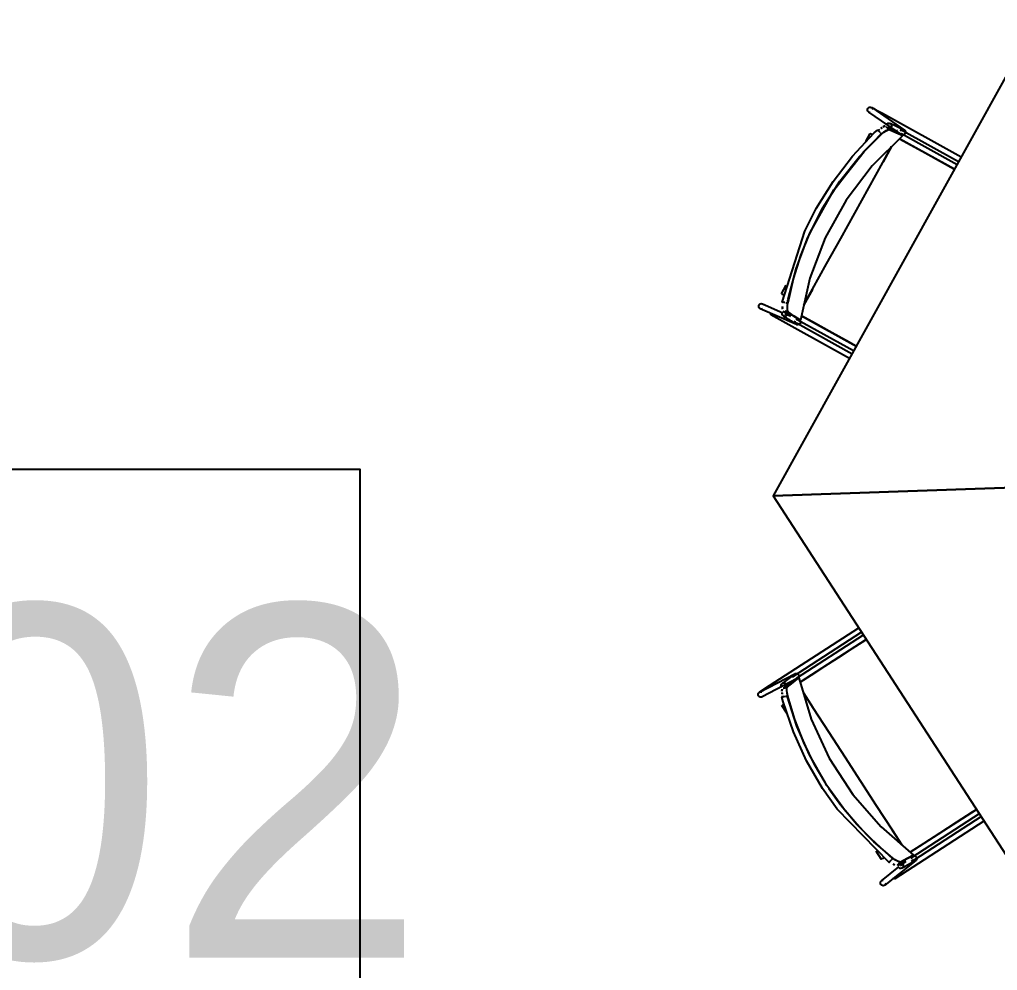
# Model space of a CAD drawing. Header units: metres. Extents: x 3.2 to 22.3, y 0.7 to 22.8.
# Drawn here: x 19.129 to 19.907, y 13.752 to 14.508 of the extents above; entities that cross this region are included whole.
import ezdxf

# ---------------------------------------------------------------- set-up
doc = ezdxf.new("R2010")
doc.units = ezdxf.units.M
for name, color, linetype in [('ARREDI', 9, 'Continuous'), ('PARETI_STRUTTURE', 7, 'Continuous'), ('WAYFINDING_RIQUADRI', 7, 'Continuous'), ('WAYFINDING_TESTI', 7, 'Continuous')]:
    doc.layers.add(name, color=color, linetype=linetype)

msp = doc.modelspace()

# ---------------------------------------------------------------- linework, layer by layer
at = {"layer": 'ARREDI'}
for points in [[(19.93831, 14.50798), (19.72833, 14.12917), (19.95778, 14.13703)], [(19.80333, 14.43579), (19.80334, 14.43654), (19.80362, 14.43724), (19.80412, 14.43781), (19.80477, 14.43818), (19.80551, 14.43829), (19.80624, 14.43815), (19.80667, 14.43792), (19.80669, 14.43792), (19.80688, 14.43776), (19.80734, 14.43718), (19.80758, 14.43647)], [(19.8054, 14.43397), (19.80466, 14.43411), (19.80423, 14.43435), (19.80422, 14.43435), (19.80402, 14.4345), (19.80357, 14.43508), (19.80333, 14.43579)], [(19.81436, 14.4321), (19.81468, 14.43268)], [(19.81509, 14.43342), (19.8151, 14.43344), (19.81508, 14.43339), (19.81492, 14.43313), (19.81467, 14.43269)], [(19.8171, 14.42334), (19.8156, 14.42257)], [(19.81565, 14.42262), (19.81713, 14.42337)], [(19.8224, 14.42376), (19.82238, 14.42301), (19.82212, 14.4223), (19.82163, 14.42173), (19.82099, 14.42137), (19.82027, 14.42124), (19.82026, 14.42124), (19.81955, 14.42138), (19.81941, 14.42144), (19.81892, 14.42176), (19.81846, 14.42234), (19.81823, 14.42305)], [(19.81824, 14.4238), (19.81851, 14.42451), (19.81899, 14.42508), (19.81963, 14.42545), (19.82035, 14.42556), (19.82042, 14.42556), (19.82108, 14.42542), (19.82122, 14.42537), (19.8217, 14.42505), (19.82216, 14.42447), (19.8224, 14.42376)], [(19.81944, 14.4228), (19.82337, 14.42105), (19.82489, 14.42037)], [(19.81432, 14.41671), (19.81618, 14.41829), (19.81807, 14.4196), (19.81957, 14.42038), (19.82045, 14.4205), (19.82586, 14.41808), (19.83125, 14.41567), (19.80691, 14.3916), (19.78621, 14.36428), (19.76959, 14.33429), (19.75739, 14.30228), (19.74988, 14.26889), (19.74496, 14.27217), (19.74006, 14.27547)], [(19.75762, 14.33865), (19.77636, 14.37242), (19.80049, 14.403), (19.81432, 14.41673)], [(19.75764, 14.33869), (19.77634, 14.3724), (19.80042, 14.40293), (19.81421, 14.41662)], [(19.80732, 14.41624), (19.80667, 14.4166), (19.8061, 14.41692), (19.80567, 14.41716), (19.80545, 14.41728)], [(19.81134, 14.42035), (19.81135, 14.42033)], [(19.81333, 14.41814), (19.81283, 14.41868), (19.81233, 14.41923), (19.8119, 14.41973), (19.81155, 14.42011), (19.81137, 14.42032)], [(19.81272, 14.42042), (19.81189, 14.41972)], [(19.81332, 14.41813), (19.81375, 14.41766), (19.81406, 14.41731), (19.81421, 14.41714)], [(19.81485, 14.42205), (19.81371, 14.42126)], [(19.8138, 14.42133), (19.81484, 14.42205)], [(19.81432, 14.41672), (19.81628, 14.41837), (19.81814, 14.41965), (19.81961, 14.4204), (19.82047, 14.42051)], [(19.8272, 14.41934), (19.82633, 14.41973)], [(19.82959, 14.41944), (19.83009, 14.42001), (19.83074, 14.42037), (19.83148, 14.42049), (19.83221, 14.42034), (19.83264, 14.42012), (19.83266, 14.42012), (19.83285, 14.41996), (19.83331, 14.41938), (19.83355, 14.41867)], [(19.83124, 14.41566), (19.82978, 14.41742)], [(19.83355, 14.41867), (19.83353, 14.41792), (19.83326, 14.41722), (19.83276, 14.41666), (19.8321, 14.41629), (19.83137, 14.41617), (19.83063, 14.41631)], [(19.75261, 14.281), (19.75956, 14.29355), (19.77071, 14.31367), (19.78191, 14.33386), (19.79311, 14.35407), (19.80431, 14.37427), (19.81546, 14.39439), (19.82241, 14.40692)], [(19.82241, 14.40693), (19.81566, 14.39472)], [(19.82874, 14.41318), (19.83786, 14.40813), (19.84915, 14.40186), (19.86046, 14.3956), (19.87178, 14.38932)], [(19.74001, 14.28268), (19.74432, 14.30167), (19.75015, 14.32026), (19.75736, 14.33808)], [(19.74004, 14.28282), (19.74435, 14.30178), (19.75017, 14.32034), (19.75737, 14.33812)], [(20.05323, 14.30921), (19.95778, 14.13703), (19.72832, 14.12917)], [(19.73484, 14.28992), (19.73507, 14.28979), (19.73549, 14.28955), (19.73607, 14.28923), (19.73671, 14.28887)], [(19.75938, 14.2932), (19.7526, 14.28099)], [(19.73757, 14.28291), (19.73683, 14.28303), (19.73618, 14.28314), (19.73568, 14.28323), (19.7354, 14.28328), (19.73536, 14.28328), (19.73537, 14.28328), (19.73561, 14.28324)], [(19.7383, 14.28279), (19.73892, 14.28268), (19.73938, 14.28259), (19.7396, 14.28255)], [(19.74006, 14.27545), (19.73969, 14.27623), (19.73954, 14.27788), (19.73965, 14.28014), (19.74001, 14.28267)], [(19.74006, 14.27547), (19.7397, 14.27628), (19.73956, 14.27797), (19.73967, 14.28026), (19.74002, 14.28268)], [(19.71969, 14.27793), (19.71897, 14.27775), (19.71822, 14.27785), (19.718, 14.27793), (19.71798, 14.27793), (19.71757, 14.27818), (19.71705, 14.27872), (19.71676, 14.27942), (19.71672, 14.28017), (19.71694, 14.28089), (19.7174, 14.28149), (19.71801, 14.28191)], [(19.71802, 14.2819), (19.71874, 14.28207), (19.71949, 14.28198), (19.71971, 14.2819), (19.71973, 14.2819), (19.72014, 14.28165), (19.72066, 14.28111)], [(19.72668, 14.27392), (19.727, 14.27451)], [(19.73833, 14.2721), (19.73761, 14.27192), (19.73687, 14.27201), (19.73634, 14.27224), (19.7362, 14.27234), (19.73575, 14.27283), (19.73572, 14.27287), (19.73544, 14.27355), (19.73541, 14.27428), (19.73563, 14.27501), (19.73609, 14.2756)], [(19.73572, 14.27842), (19.73578, 14.27973)], [(19.7358, 14.27762), (19.73573, 14.27849), (19.73579, 14.27974)], [(19.74234, 14.2719), (19.74114, 14.2727), (19.73622, 14.27602)], [(19.73745, 14.27619), (19.73818, 14.27611), (19.73871, 14.27587), (19.73883, 14.27578), (19.73933, 14.27526), (19.73933, 14.27525), (19.73961, 14.27457), (19.73964, 14.27383), (19.73942, 14.27312), (19.73896, 14.27251), (19.73833, 14.27211)], [(19.72627, 14.27318), (19.72625, 14.27316)], [(19.72628, 14.27321), (19.72642, 14.27347), (19.72667, 14.27392)], [(19.74855, 14.26534), (19.74783, 14.26516), (19.74708, 14.26526), (19.74686, 14.26534), (19.74684, 14.26534), (19.74643, 14.26559), (19.74591, 14.26613), (19.74562, 14.26683), (19.74558, 14.26758), (19.7458, 14.2683)], [(19.74901, 14.26906), (19.74952, 14.26852), (19.7498, 14.26783), (19.74984, 14.26708), (19.74963, 14.26635), (19.74918, 14.26576), (19.74855, 14.26534)], [(19.79428, 14.24815), (19.78857, 14.25132), (19.7752, 14.25874), (19.76182, 14.26614), (19.75066, 14.27233)], [(19.72832, 14.12916), (19.96375, 13.76562), (20.06479, 13.97179)], [(19.74971, 13.98095), (19.75846, 13.98662), (19.76931, 13.99364), (19.78016, 14.00066), (19.79102, 14.0077), (19.80188, 14.01473)], [(19.74433, 13.98535), (19.74431, 13.9861), (19.74456, 13.98681), (19.74502, 13.98739), (19.74544, 13.98767), (19.74566, 13.98776), (19.7464, 13.9879), (19.74713, 13.98778)], [(19.74713, 13.98778), (19.74779, 13.9874), (19.74827, 13.98683), (19.74854, 13.98614), (19.74855, 13.98539), (19.74831, 13.98468), (19.74784, 13.9841)], [(19.73541, 13.97669), (19.73491, 13.97726), (19.73463, 13.97795), (19.73461, 13.97869), (19.73484, 13.97938), (19.73486, 13.97944), (19.7353, 13.97995), (19.73542, 13.98005), (19.73593, 13.98033), (19.73667, 13.98047), (19.73739, 13.98033)], [(19.7374, 13.98033), (19.73805, 13.97997), (19.73855, 13.9794), (19.73883, 13.97871), (19.73884, 13.97796), (19.73862, 13.97726), (19.73861, 13.97726), (19.73816, 13.97669), (19.73804, 13.97661), (19.73752, 13.97632), (19.7368, 13.97619), (19.73606, 13.97632)], [(19.73685, 13.97728), (19.74024, 13.97993), (19.74154, 13.98094)], [(19.73981, 13.96989), (19.73931, 13.97227), (19.73903, 13.97457), (19.73905, 13.97626), (19.73936, 13.97708), (19.74403, 13.98072), (19.74871, 13.98433), (19.75849, 13.95154), (19.77285, 13.92041), (19.79148, 13.89164), (19.814, 13.8658), (19.83992, 13.84347), (19.83471, 13.84068), (19.82949, 13.8379)], [(19.7487, 13.98433), (19.74646, 13.98387)], [(19.71781, 13.96917), (19.71715, 13.96953), (19.71667, 13.97011), (19.7164, 13.97081), (19.71639, 13.97156), (19.71662, 13.97226), (19.7171, 13.97285), (19.7175, 13.97313), (19.71751, 13.97313), (19.71774, 13.97322), (19.71847, 13.97336), (19.71921, 13.97324)], [(19.72542, 13.97845), (19.72543, 13.97843)], [(19.72545, 13.9784), (19.72562, 13.97815), (19.7259, 13.97772)], [(19.72625, 13.97717), (19.72589, 13.97772)], [(19.73524, 13.97385), (19.73526, 13.9755)], [(19.73527, 13.97546), (19.73525, 13.97378)], [(19.7355, 13.9716), (19.73535, 13.97286)], [(19.73538, 13.97263), (19.73552, 13.9715)], [(19.7398, 13.96989), (19.73928, 13.97239), (19.73901, 13.97464), (19.73904, 13.9763), (19.73936, 13.9771)], [(19.75226, 13.97243), (19.75985, 13.96073)], [(19.75226, 13.97242), (19.76005, 13.96039), (19.77255, 13.94109), (19.78511, 13.92171), (19.79766, 13.90231), (19.81022, 13.88292), (19.82272, 13.86361), (19.83051, 13.85159)], [(19.72039, 13.97014), (19.71991, 13.96956), (19.71951, 13.96928), (19.7195, 13.96928), (19.71927, 13.96918), (19.71854, 13.96905), (19.7178, 13.96917)], [(19.73513, 13.96232), (19.73535, 13.96246), (19.73577, 13.96273), (19.73631, 13.96309), (19.73694, 13.96349)], [(19.73551, 13.96905), (19.73525, 13.96898), (19.73519, 13.96898), (19.73522, 13.96898)], [(19.73601, 13.96916), (19.73578, 13.97022)], [(19.73579, 13.97024), (19.73601, 13.96917)], [(19.73738, 13.9695), (19.73666, 13.96932), (19.736, 13.96917)], [(19.73809, 13.96968), (19.7387, 13.96983), (19.73916, 13.96994), (19.73938, 13.97)], [(19.76953, 13.90118), (19.76103, 13.91556), (19.75249, 13.93308), (19.74539, 13.95124), (19.73981, 13.96989)], [(19.76952, 13.90119), (19.76105, 13.91553), (19.75252, 13.93301), (19.74544, 13.95114), (19.73984, 13.96975)], [(19.78198, 13.88317), (19.77258, 13.89647)], [(19.77258, 13.89647), (19.78201, 13.88313)], [(19.82299, 13.84134), (19.8083, 13.85406), (19.79466, 13.86794), (19.78236, 13.88266)], [(19.82311, 13.84125), (19.80837, 13.85399), (19.79472, 13.86787), (19.78239, 13.88264)], [(19.8898, 13.87982), (19.88644, 13.87764), (19.87364, 13.86934), (19.86079, 13.86102), (19.84797, 13.85272), (19.83725, 13.84577)], [(19.82294, 13.86329), (19.83053, 13.85157)], [(19.8161, 13.84126), (19.81547, 13.84085), (19.81491, 13.84049), (19.81451, 13.84023), (19.81429, 13.84009)], [(19.82054, 13.83763), (19.8204, 13.83745), (19.82038, 13.83743), (19.8204, 13.83746), (19.82058, 13.83768), (19.82089, 13.83809), (19.82129, 13.83861), (19.82221, 13.83978)], [(19.82303, 13.84083), (19.82289, 13.84065), (19.8226, 13.84029), (19.82221, 13.83978)], [(19.82948, 13.8379), (19.82861, 13.83797), (19.82705, 13.83863), (19.82508, 13.83981), (19.82311, 13.84126)], [(19.82951, 13.83789), (19.82865, 13.83794), (19.82712, 13.83858), (19.82517, 13.83973), (19.82311, 13.84125)], [(19.84243, 13.84063), (19.84223, 13.83991), (19.84181, 13.83929), (19.84163, 13.83913), (19.84162, 13.83913), (19.8412, 13.83886), (19.84048, 13.83867), (19.83973, 13.83874), (19.83906, 13.83906), (19.83852, 13.83959)], [(19.84008, 13.84297), (19.84083, 13.8429), (19.84151, 13.84258), (19.84204, 13.84206), (19.84236, 13.84138), (19.84243, 13.84063)], [(19.82372, 13.83614), (19.82479, 13.8355)], [(19.82485, 13.83546), (19.82372, 13.83613)], [(19.83372, 13.83823), (19.83244, 13.83755), (19.82721, 13.83478)], [(19.82744, 13.83521), (19.82762, 13.83593), (19.82804, 13.83654), (19.82851, 13.8369), (19.82865, 13.83697), (19.82934, 13.83715), (19.82936, 13.83715), (19.83008, 13.83708), (19.83075, 13.83675), (19.83126, 13.83622), (19.83158, 13.83553), (19.83165, 13.83479)], [(19.83165, 13.83479), (19.83147, 13.83407), (19.83105, 13.83346), (19.83058, 13.83309), (19.83044, 13.83302), (19.8298, 13.83284), (19.82975, 13.83284), (19.82901, 13.83291), (19.82834, 13.83325), (19.82783, 13.83377)], [(19.81345, 13.82148), (19.81363, 13.8222), (19.81406, 13.82281), (19.81424, 13.82298), (19.81425, 13.82298), (19.81467, 13.82324), (19.81539, 13.82344)], [(19.82456, 13.82536), (19.8242, 13.82592)], [(19.82502, 13.82465), (19.82503, 13.82463), (19.82484, 13.82493), (19.82456, 13.82536)], [(19.81774, 13.82109), (19.81756, 13.82037), (19.81712, 13.81975), (19.81694, 13.81959), (19.81693, 13.81959), (19.81651, 13.81932), (19.81579, 13.81913), (19.81506, 13.8192), (19.81437, 13.81952), (19.81383, 13.82005), (19.81351, 13.82074), (19.81344, 13.82148)]]:
    msp.add_lwpolyline(points, dxfattribs=at)
for points in [[(19.74988, 14.26888), (19.74689, 14.26929)], [(19.83993, 13.84346), (19.83816, 13.84102)]]:
    msp.add_lwpolyline(points, close=True, dxfattribs=at)
at = {"layer": 'PARETI_STRUTTURE'}
for points in [[(19.80645, 14.4381), (19.80765, 14.43748), (19.80908, 14.43673), (19.81194, 14.43518), (19.81509, 14.43343)], [(19.80667, 14.43792), (19.83265, 14.42011)], [(19.8302, 14.41654), (19.80423, 14.43435)], [(19.8151, 14.43343), (19.87774, 14.39871)], [(19.83186, 14.42034), (19.82122, 14.42537)], [(19.76251, 14.35783), (19.77586, 14.3793), (19.79127, 14.39936), (19.80859, 14.41776), (19.81134, 14.42036)], [(19.7663, 14.35573), (19.76771, 14.35825), (19.78121, 14.3794), (19.79675, 14.39908), (19.81423, 14.41712)], [(19.80195, 14.41106), (19.80541, 14.4173)], [(19.83, 14.41643), (19.82987, 14.41649), (19.82976, 14.41654), (19.82963, 14.4166), (19.82952, 14.41666), (19.8294, 14.41671), (19.82929, 14.41677), (19.82916, 14.41682), (19.82905, 14.41688), (19.82893, 14.41693), (19.82881, 14.41699), (19.82869, 14.41704), (19.82858, 14.4171), (19.82833, 14.41721), (19.82822, 14.41728), (19.82809, 14.41734), (19.82798, 14.41739), (19.82786, 14.41745), (19.82775, 14.4175), (19.82762, 14.41756), (19.82751, 14.41761), (19.82738, 14.41767), (19.82727, 14.41772), (19.82715, 14.41778), (19.82704, 14.41784), (19.82679, 14.41795), (19.82668, 14.418), (19.82655, 14.41806), (19.82644, 14.41811), (19.82631, 14.41817), (19.8262, 14.41822), (19.82608, 14.41828), (19.82597, 14.41834), (19.82584, 14.41839), (19.82573, 14.41845), (19.82561, 14.4185), (19.8255, 14.41856), (19.82525, 14.41867), (19.82513, 14.41872), (19.82501, 14.41878), (19.8249, 14.41885), (19.82477, 14.41891), (19.82466, 14.41896), (19.82454, 14.41902), (19.82443, 14.41907), (19.8243, 14.41913), (19.82419, 14.41918), (19.82406, 14.41924), (19.82395, 14.41929), (19.8237, 14.41941), (19.82359, 14.41946), (19.82347, 14.41952), (19.82336, 14.41957), (19.82323, 14.41963), (19.82312, 14.41968), (19.823, 14.41974), (19.82288, 14.41979), (19.82276, 14.41985), (19.82265, 14.41991), (19.8224, 14.42002), (19.82229, 14.42007), (19.82216, 14.42013), (19.82205, 14.42018), (19.82193, 14.42024), (19.82181, 14.42029), (19.82169, 14.42036), (19.82158, 14.42042), (19.82145, 14.42047), (19.82134, 14.42053), (19.82122, 14.42059), (19.82111, 14.42064), (19.82086, 14.42075), (19.82075, 14.42081), (19.82062, 14.42086), (19.82051, 14.42092), (19.82038, 14.42097), (19.82027, 14.42103), (19.82015, 14.42109), (19.82004, 14.42114), (19.81991, 14.4212), (19.8198, 14.42125), (19.81968, 14.42131), (19.81956, 14.42136), (19.81944, 14.42142), (19.81941, 14.42143)], [(19.82174, 14.42199), (19.82338, 14.42107)], [(19.87564, 14.39492), (19.82924, 14.42065)], [(19.83017, 14.4173), (19.87445, 14.39276)], [(19.87234, 14.38898), (19.82871, 14.41316)], [(19.73536, 14.28329), (19.75341, 14.33976), (19.76251, 14.35783)], [(19.73963, 14.28255), (19.74021, 14.28546), (19.74653, 14.30971), (19.75526, 14.33321), (19.7663, 14.35573)], [(19.7348, 14.28993), (19.73851, 14.29661)], [(19.74685, 14.26535), (19.71799, 14.27793)], [(19.71971, 14.28191), (19.73598, 14.27481)], [(19.74856, 14.26954), (19.73871, 14.27587)], [(19.78889, 14.23844), (19.72625, 14.27316)], [(19.73634, 14.27226), (19.73641, 14.2722), (19.73708, 14.27178), (19.73718, 14.27171), (19.73729, 14.27163), (19.73818, 14.27108), (19.73829, 14.27099), (19.73918, 14.27044), (19.73927, 14.27037), (19.73938, 14.27028), (19.74038, 14.26966), (19.7405, 14.26958), (19.74127, 14.26909), (19.74137, 14.26902), (19.74148, 14.26894), (19.74248, 14.26831), (19.74259, 14.26823), (19.74337, 14.26774), (19.74347, 14.26767), (19.74358, 14.2676), (19.74369, 14.26752), (19.74458, 14.26696), (19.74469, 14.26688), (19.74547, 14.2664), (19.74556, 14.26633), (19.74568, 14.26626), (19.74579, 14.26617), (19.74623, 14.2659), (19.74686, 14.26534)], [(19.73747, 14.27416), (19.74174, 14.2723)], [(19.74039, 14.27311), (19.73949, 14.27361)], [(19.74459, 14.26796), (19.74716, 14.26653)], [(19.7922, 14.24439), (19.7474, 14.26922)], [(19.7476, 14.26974), (19.74858, 14.26931)], [(19.75066, 14.27237), (19.7943, 14.24818)], [(19.74736, 14.26642), (19.791, 14.24223)], [(19.72543, 13.97844), (19.79623, 14.0243)], [(19.79859, 14.02067), (19.74336, 13.98491)], [(19.74675, 13.98415), (19.79993, 14.01859)], [(19.80229, 14.01496), (19.74972, 13.98092)], [(19.7175, 13.97312), (19.74544, 13.98766)], [(19.74486, 13.98706), (19.73542, 13.98005)], [(19.74743, 13.98383), (19.71951, 13.96928)], [(19.74744, 13.98359), (19.74732, 13.98351), (19.74723, 13.98344), (19.74712, 13.98335), (19.74702, 13.98327), (19.74691, 13.9832), (19.74681, 13.98312), (19.7467, 13.98305), (19.74659, 13.98297), (19.74649, 13.98288), (19.74638, 13.98281), (19.74628, 13.98273), (19.74617, 13.98265), (19.74606, 13.98258), (19.74596, 13.98249), (19.74585, 13.98241), (19.74575, 13.98234), (19.74564, 13.98226), (19.74555, 13.98219), (19.74532, 13.98202), (19.74523, 13.98195), (19.74512, 13.98187), (19.74502, 13.98178), (19.74491, 13.98172), (19.74481, 13.98163), (19.7447, 13.98155), (19.74459, 13.98148), (19.74449, 13.9814), (19.74438, 13.98133), (19.74428, 13.98124), (19.74417, 13.98116), (19.74406, 13.98109), (19.74396, 13.98101), (19.74385, 13.98092), (19.74375, 13.98085), (19.74364, 13.98077), (19.74355, 13.9807), (19.74332, 13.98053), (19.74323, 13.98047), (19.74312, 13.98038), (19.74302, 13.9803), (19.74291, 13.98023), (19.74281, 13.98015), (19.7427, 13.98006), (19.74259, 13.97999), (19.74249, 13.97991), (19.74238, 13.97984), (19.74228, 13.97976), (19.74217, 13.97967), (19.74206, 13.9796), (19.74196, 13.97952), (19.74185, 13.97944), (19.74175, 13.97937), (19.74164, 13.97928), (19.74155, 13.9792), (19.74144, 13.97913), (19.74132, 13.97905), (19.74123, 13.97898), (19.74112, 13.9789), (19.74102, 13.97881), (19.74091, 13.97874), (19.74081, 13.97866), (19.7407, 13.97858), (19.74059, 13.97851), (19.74049, 13.97842), (19.74038, 13.97834), (19.74028, 13.97827), (19.74017, 13.97819), (19.74006, 13.97812), (19.73996, 13.97803), (19.73985, 13.97795), (19.73975, 13.97788), (19.73964, 13.9778), (19.73955, 13.97772), (19.73944, 13.97765), (19.73932, 13.97756), (19.73923, 13.97748), (19.73912, 13.97741), (19.73902, 13.97733), (19.73891, 13.97726), (19.73881, 13.97717), (19.7387, 13.97709), (19.73859, 13.97702), (19.73849, 13.97694), (19.73838, 13.97685), (19.73828, 13.97678), (19.73806, 13.97662), (19.73803, 13.9766)], [(19.73866, 13.97891), (19.74024, 13.97994)], [(19.71724, 13.97301), (19.71834, 13.97379), (19.71967, 13.97468), (19.7224, 13.97649), (19.72542, 13.97844)], [(19.76739, 13.89647), (19.75472, 13.91834), (19.74429, 13.94138), (19.7362, 13.96533), (19.7352, 13.96897)], [(19.77102, 13.89882), (19.76946, 13.90125), (19.75716, 13.92311), (19.74712, 13.94609), (19.73941, 13.97)], [(19.73898, 13.95632), (19.7351, 13.96231)], [(19.82038, 13.83743), (19.77905, 13.87995), (19.76738, 13.89646)], [(19.82304, 13.84085), (19.82075, 13.84274), (19.80233, 13.85972), (19.78569, 13.87849), (19.77103, 13.89882)], [(19.83722, 13.84579), (19.88979, 13.87983)], [(19.89584, 13.87049), (19.82503, 13.82463)], [(19.89214, 13.8762), (19.83846, 13.84143)], [(19.84092, 13.84008), (19.89349, 13.87412)], [(19.81426, 13.84007), (19.81011, 13.84648)], [(19.84163, 13.83913), (19.81693, 13.81959)], [(19.83873, 13.84262), (19.82851, 13.8369)], [(19.83059, 13.8331), (19.83066, 13.83314), (19.83077, 13.83321), (19.83088, 13.83327), (19.83101, 13.83334), (19.83112, 13.83339), (19.83134, 13.83353), (19.83146, 13.83359), (19.83157, 13.83366), (19.83169, 13.83371), (19.8318, 13.83378), (19.83192, 13.83385), (19.83203, 13.83391), (19.83214, 13.83398), (19.83226, 13.83403), (19.83238, 13.8341), (19.83249, 13.83417), (19.8326, 13.83423), (19.83271, 13.8343), (19.83284, 13.83437), (19.83295, 13.83442), (19.83306, 13.83449), (19.83317, 13.83455), (19.8333, 13.83462), (19.83341, 13.83468), (19.83352, 13.83474), (19.83363, 13.83481), (19.83376, 13.83487), (19.83398, 13.835), (19.83409, 13.83506), (19.8342, 13.83513), (19.83432, 13.83518), (19.83455, 13.83532), (19.83466, 13.83538), (19.83478, 13.83545), (19.83489, 13.83552), (19.83501, 13.83557), (19.83512, 13.83564), (19.83524, 13.8357), (19.83546, 13.83584), (19.83557, 13.83589), (19.8357, 13.83596), (19.83581, 13.83602), (19.83603, 13.83616), (19.83616, 13.83621), (19.83627, 13.83628), (19.83638, 13.83634), (19.83649, 13.83641), (19.83662, 13.83648), (19.83673, 13.83653), (19.83695, 13.83667), (19.83707, 13.83673), (19.83719, 13.8368), (19.8373, 13.83685), (19.83741, 13.83692), (19.83753, 13.83699), (19.83764, 13.83705), (19.83776, 13.83712), (19.83787, 13.83717), (19.83798, 13.83724), (19.8381, 13.83731), (19.83821, 13.83737), (19.83832, 13.83743), (19.83844, 13.83749), (19.83856, 13.83756), (19.83867, 13.83763), (19.83878, 13.83768), (19.83889, 13.83775), (19.83902, 13.83781), (19.83924, 13.83795), (19.83935, 13.838), (19.83948, 13.83807), (19.83959, 13.83814), (19.8397, 13.8382), (19.83981, 13.83827), (19.83994, 13.83832), (19.84016, 13.83846), (19.84027, 13.83852), (19.84039, 13.83859), (19.84051, 13.83864), (19.84073, 13.83878), (19.84085, 13.83884), (19.84163, 13.83913)], [(19.83809, 13.84185), (19.83894, 13.84252)], [(19.83826, 13.83836), (19.84073, 13.83996)], [(19.81425, 13.82297), (19.82816, 13.83399)], [(19.82944, 13.835), (19.83308, 13.83789)], [(19.83176, 13.83709), (19.83087, 13.83652)]]:
    msp.add_lwpolyline(points, dxfattribs=at)
at = {"layer": 'WAYFINDING_RIQUADRI'}
msp.add_lwpolyline([(17.8, 13.65), (19.4, 13.65), (19.4, 14.15), (17.8, 14.15)], close=True, dxfattribs=at)

# ---------------------------------------------------------------- texts
at = {"layer": 'WAYFINDING_TESTI', "insert": (18.6, 13.9), "char_height": 0.28, "attachment_point": 5}
msp.add_mtext('AULA 202', dxfattribs=at)

doc.saveas('drawing.dxf')
